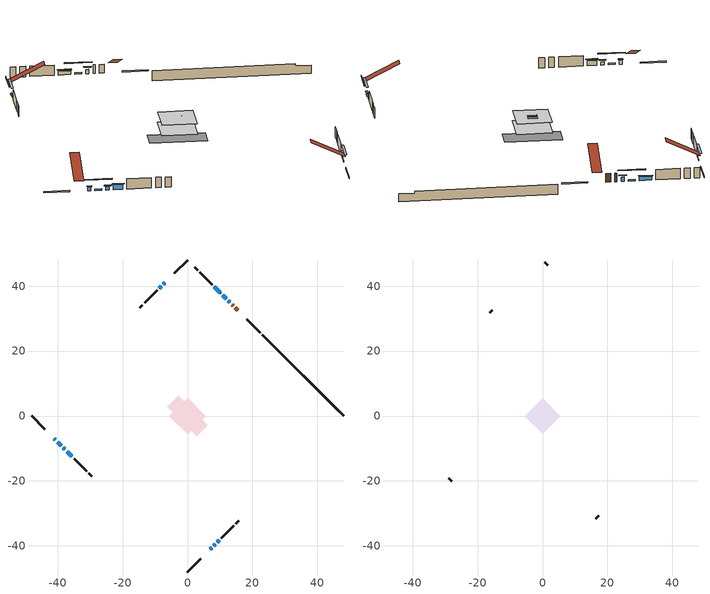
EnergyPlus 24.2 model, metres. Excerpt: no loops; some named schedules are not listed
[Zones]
conditioned space
 floor adiabatic (AdiabaticFloorConstruction): -5.66,0 0,5.66 5.66,0 0,-5.66 z0.58
 floor foundation (Slab1 construction): -6.25,2.84 -2.84,6.25 6.25,-2.84 2.84,-6.25 z-1.79
 wall outside (RimJoist1 construction): 0,-48.07 4.13,-43.94 / -48.07,0 -43.94,-4.13 / 0,48.07 -4.13,43.94 / 22.41,25.66 18.28,29.78 z0.58:0.88
 wall outside (AdiabaticWallConstruction 1): 15.47,32.59 14.71,33.35 / 14.06,34.01 13.72,34.35 z0.58:2.61
 wall outside (AdiabaticWallConstruction): -41.13,-6.94 -40.7,-7.37 / 8.15,-39.92 8.58,-39.49 z0.58:1.5; 13.06,35 12.59,35.47 z0.58:1.6; 11.94,36.13 10.82,37.24 / -6.94,41.13 -7.49,40.57 / 6.94,-41.13 7.49,-40.57 / -40.04,-8.02 -38.93,-9.14 z0.58:0.94; 10.17,37.9 8.25,39.81 z0.58:1.48; -8.15,39.92 -8.73,39.34 z0.58:1.09; 9.24,-38.83 9.76,-38.31 / -38.28,-9.79 -37.75,-10.32 z0.58:1.32; -37.1,-10.97 -35.62,-12.45 z0.58:1.75
 wall outside (Wall1 construction): 10.42,-37.65 14.27,-33.8 / -34.97,-13.1 -31.12,-16.95 / -9.38,38.69 -13.23,34.83 / 7.6,40.47 3.75,44.32 z0.58:3.02
 wall outside (Wall2 construction): 14.92,-33.14 15.81,-32.26 / -30.46,-17.61 -29.57,-18.5 / -13.89,34.18 -14.78,33.29 / 3.09,44.98 2.2,45.86 z0.58:3.02
 wall foundation (FoundationWall1 construction): 23.07,25,-1.79 23.07,25,0.58 45.57,2.5,0.58 45.57,2.5,0.1 48.07,0,0.1 48.07,0,-1.79
 window (WindowConstruction 5): -41.13,-6.94 -40.7,-7.37 z0.58:1.49
 window (WindowConstruction 7): 13.06,35.01 12.59,35.47 z0.58:1.59
 window (WindowConstruction 8): 11.94,36.13 10.83,37.24 z0.58:0.94
 window (WindowConstruction 9): -6.94,41.13 -7.49,40.58 z0.58:0.94
 window (WindowConstruction 10): 6.94,-41.13 7.49,-40.58 z0.58:0.94
 window (WindowConstruction 11): -40.04,-8.02 -38.93,-9.14 z0.58:0.94
 window (WindowConstruction 6): 8.15,-39.92 8.58,-39.49 z0.58:1.49
 window (WindowConstruction): 10.17,37.9 8.25,39.81 z0.58:1.48
 window (WindowConstruction 1): -8.15,39.92 -8.73,39.34 z0.58:1.09
 window (WindowConstruction 2): 9.24,-38.83 9.76,-38.31 z0.58:1.32
 window (WindowConstruction 3): -38.27,-9.79 -37.75,-10.32 z0.58:1.32
 window (WindowConstruction 4): -37.1,-10.97 -35.62,-12.45 z0.58:1.75
 door (Door): 15.47,32.6 14.72,33.35 z0.58:2.61
 door (Door 1): 14.06,34.01 13.72,34.35 z0.58:2.61
 ceiling adiabatic (AdiabaticFloorConstruction): 0,-5.66 5.66,0 0,5.66 -5.66,0 z0.58
attic - vented
 floor to conditioned space (Floor1 construction Reversed): -5.47,0 0,5.47 5.47,0 0,-5.47 z3.02
 floor to conditioned space (Floor2 construction Reversed): -1.45,0 0,1.45 1.45,0 0,-1.45 z3.02
 wall outside (Wall3 construction): 16.47,-31.6 17.36,-30.71 / -28.92,-19.15 -28.03,-20.04 / -15.43,32.64 -16.32,31.75 / 1.55,46.52 0.66,47.41 z0.58:3.02
 roof outside (Roof1 construction): 6.28,-41.79,3.02 0.92,-36.43,6.81 -0.57,-37.93,6.81 4.78,-43.29,3.02; -41.79,-6.28,3.02 -36.43,-0.92,6.81 -37.93,0.57,6.81 -43.29,-4.78,3.02; -6.28,41.79,3.02 -0.92,36.43,6.81 0.57,37.93,6.81 -4.78,43.29,3.02; 16.13,31.94,3.02 10.77,26.58,6.81 12.27,25.09,6.81 17.63,30.44,3.02
shading: -40.54,-7.53 -41.29,-6.78 -41.62,-7.1 -40.86,-7.85 z1.72; 12.23,35.83 13.42,34.65 13.71,34.94 12.53,36.12 z2.1; 9.18,38.89 13.58,34.48 13.88,34.77 9.47,39.18 z3.27; -9.14,38.93 -5.29,42.78 -5.58,43.07 -9.43,39.22 z3.27; 9.14,-38.93 5.29,-42.78 5.58,-43.07 9.43,-39.22 z3.27; -37.28,-10.78 -41.69,-6.38 -41.98,-6.67 -37.58,-11.07 z3.27; 8.72,-39.35 8.01,-40.06 8.3,-40.35 9.01,-39.64 z1.7; 8.08,39.99 10.34,37.72 10.64,38.01 8.37,40.28 z1.73; -8.87,39.2 -8.01,40.06 -8.3,40.35 -9.16,39.49 z1.29; 9.9,-38.17 9.1,-38.97 9.39,-39.26 10.19,-38.46 z1.52; -37.46,-10.61 -38.57,-9.5 -38.86,-9.79 -37.75,-10.9 z1.73; -35.41,-12.66 -37.31,-10.76 -37.6,-11.05 -35.7,-12.95 z2.05
[Building]
Building 1: Terrain=Suburbs
[Site:Location]
Halifax Intl AP_NS: Latitude {deg}=44.88; Longitude {deg}=-63.51; Time Zone {hr}=-4; Elevation {m}=145; Keep Site Location Information=Yes
[Site:GroundTemperature:Shallow]
3.15511, 1.33576, 1.19006, 2.05344, 5.51939, 8.9692, 11.96, 13.8546, 14.0156, 12.4746, 9.56009, 6.2161
[Site:WaterMainsTemperature]
Calculation Method=Schedule; Temperature Schedule=mains temperature schedule
[Material] Roughness=Rough; Thermal Absorptance=0.9
Name | Thickness {m} | Conductivity {W/m-K} | Density {kg/m3} | Specific Heat {J/kg-K} | Solar Absorptance | Visible Absorptance
asphalt or fiberglass shingles | 0.00635 | 0.162714 | 1121.4 | 1465.45 | 0.4 | 0.4
ceiling loosefill ins | 0.0846667 | 0.0480833 | 16.02 | 1046.75 | 0.7 | 0.7
ceiling stud and cavity | 0.1397 | 0.0911922 | 65.682 | 1177.47 | 0.7 | 0.7
ceiling stud and cavity 1 | 0.1397 | 0.112375 | 65.682 | 1177.47 | 0.7 | 0.7
concrete 4.0 in. | 0.1016 | 1.803125 | 2242.8 | 837.4 | 0.7 | 0.7
concrete 8.0 in. | 0.2032 | 1.803125 | 2242.8 | 837.4 | 0.7 | 0.7
door material | 0.04445 | 0.0451087 | 512.64 | 1214.23 | 0.7 | 0.7
door material 1 | 0.04445 | 0.188738 | 512.64 | 1214.23 | 0.7 | 0.7
floor covering | 0.0127 | 0.0433444 | 54.468 | 1339.84 | 0.6 | 0.6
floor rigid ins; wall rigid ins | 0.512978 | 0.029427 | 32.04 | 1214.23 | 0.7 | 0.7
floor stud and cavity | 0.1397 | 1.75129 | 37.0049 | 1207.88 | 0.7 | 0.7
furniture material conditioned space 1 | 0.1524 | 0.115458 | 640.8 | 1214.23 | 0.6 | 0.6
gypsum board | 0.0127 | 0.160291 | 801 | 837.4 | 0.6 | 0.6
osb sheathing 0.5 in. | 0.0127 | 0.115458 | 512.64 | 1214.23 | 0.7 | 0.7
osb sheathing 0.75 in. | 0.01905 | 0.115458 | 512.64 | 1214.23 | 0.7 | 0.7
rim joist stud and cavity | 0.0508 | 0.177588 | 50.32683 | 1063.81 | 0.6 | 0.6
wall stud and cavity | 0.1397 | 0.0918269 | 139.0536 | 1170.24 | 0.7 | 0.7
wall stud and cavity 1 | 0.1397 | 0.113018 | 139.0536 | 1170.24 | 0.7 | 0.7
wall stud and cavity 2 | 0.0889 | 6.1454 | 50.32683 | 1063.81 | 0.6 | 0.6
wall stud and cavity 3 | 0.0889 | 0.380278 | 52.3479 | 1209.89 | 0.7 | 0.7
wall stud and cavity 4 | 0.0889 | 0.391764 | 83.0341 | 1211.67 | 0.7 | 0.7
wood siding | 0.0254 | 0.102417 | 544.68 | 1172.36 | 0.4 | 0.4
wood siding 1 | 0.00254 | 0.102417 | 544.68 | 1172.36 | 0.4 | 0.4
wood siding 2; wood siding 3; wood siding 4 | 0.0254 | 0.102417 | 544.68 | 1172.36 | 0.7 | 0.7
[WindowMaterial:SimpleGlazingSystem]
Name | U-Factor {W/m2-K} | Solar Heat Gain Coefficient
WindowMaterial | 3.02751 | 0.5
WindowMaterial 1 | 3.0542 | 0.42
WindowMaterial 2 | 3.0559 | 0.45
WindowMaterial 3 | 2.91622 | 0.63
WindowMaterial 4 | 3.0383 | 0.46
WindowMaterial 5 | 3.29267 | 0.49
WindowMaterial 6 | 3.05817 | 0.39
[Construction]
AdiabaticFloorConstruction: floor stud and cavity, floor rigid ins, osb sheathing 0.75 in., floor covering
AdiabaticWallConstruction: wood siding 3, wall rigid ins, wall stud and cavity 3, gypsum board
AdiabaticWallConstruction 1: wood siding 4, wall rigid ins, wall stud and cavity 3, gypsum board
Door: door material
Door 1: door material 1
Floor1 construction Reversed: gypsum board, ceiling stud and cavity, ceiling loosefill ins
Floor2 construction Reversed: gypsum board, ceiling stud and cavity 1, ceiling loosefill ins
FoundationWall1 construction: concrete 8.0 in.
furniture construction conditioned space 1: furniture material conditioned space 1
PartitionWallConstruction: gypsum board, wall stud and cavity 4, gypsum board
RimJoist1 construction: wood siding 2, rim joist stud and cavity
Roof1 construction: asphalt or fiberglass shingles
Slab1 construction: concrete 4.0 in.
Wall1 construction: wood siding, osb sheathing 0.5 in., wall stud and cavity, gypsum board
Wall2 construction: wood siding, osb sheathing 0.5 in., wall stud and cavity 1, gypsum board
Wall3 construction: wood siding 1, wall stud and cavity 2
WindowConstruction: WindowMaterial
WindowConstruction 1: WindowMaterial 1
WindowConstruction 10; WindowConstruction 11; WindowConstruction 8; WindowConstruction 9: WindowMaterial 6
WindowConstruction 2; WindowConstruction 3: WindowMaterial 2
WindowConstruction 4: WindowMaterial 3
WindowConstruction 5; WindowConstruction 6: WindowMaterial 4
WindowConstruction 7: WindowMaterial 5
[Zone] Multiplier=1; Part of Total Floor Area=Yes
Name | Volume {m3}
attic - vented | 38.2965
conditioned space | 298.2
[Space]
Name | Zone | Volume {m3}
attic - vented 1 | attic - vented | 38.2965
conditioned space 1 | conditioned space | 298.2
[ZoneInfiltration:EffectiveLeakageArea]
infil attic - vented 1: Zone or Space=attic - vented 1; Schedule=Always On Discrete; Effective Air Leakage Area {cm2}=2297.91; Stack Coefficient=0.000432931; Wind Coefficient=1.40582e-05
[ZoneMixing]
whole house fan mix: Zone or Space=attic - vented; Schedule=Always On Continuous; Design Flow Rate Calculation Method=Flow/Zone; Design Flow Rate {m3/s}=0; Source Zone or Space=conditioned space
[SurfaceProperty:ExposedFoundationPerimeter]
Slab1: Exposed Perimeter Calculation Method=TotalExposedPerimeter; Total Exposed Perimeter {m}=35.358
[InternalMass] Zone or ZoneList=conditioned space; Space or SpaceList=conditioned space 1
Name | Construction | Surface Area {m2}
furniture mass conditioned space 1 | furniture construction conditioned space 1 | 50.4201
partition wall mass | PartitionWallConstruction | 126.05
[Lights]
interior lighting: Zone or ZoneList or Space or SpaceList=conditioned space 1; Schedule=interior lighting schedule; Design Level Calculation Method=LightingLevel; Lighting Level {W}=343.2; Return Air Fraction=0; Fraction Radiant=0.6; Fraction Visible=0.2; Fraction Replaceable=1
[People]
occupants: Zone or ZoneList or Space or SpaceList=conditioned space 1; Number of People Schedule=occupants schedule; Number of People Calculation Method=People; Number of People=3; Fraction Radiant=0.314171; Sensible Heat Fraction=0.56303; Activity Level Schedule=occupants activity schedule; Carbon Dioxide Generation Rate {m3/s-W}=0; Enable ASHRAE 55 Comfort Warnings=No; Mean Radiant Temperature Calculation Type=EnclosureAveraged
[ElectricEquipment] Zone or ZoneList or Space or SpaceList=conditioned space 1; Design Level Calculation Method=EquipmentLevel
Name | Schedule | Design Level {W} | Fraction Latent | Fraction Radiant | Fraction Lost
clothes dryer | clothes dryer schedule | 140.772 | 0.015 | 0.081 | 0.85
clothes washer | clothes washer schedule | 32.1985 | 0.03 | 0.162 | 0.7
cooking range | cooking range schedule | 215.147 | 0.08 | 0.432 | 0.2
dishwasher | dishwasher schedule | 66.8632 | 0.3 | 0.18 | 0.4
fridge | fridge schedule | 72.9452 | 0 | 0.6 | 0
mech vent house fan | mech vent house fan schedule | 0 | 0 | 0 | 1
mech vent house fan cfis | mech vent house fan cfis schedule | 0 | 0 | 0 | 0
misc plug loads | misc plug loads schedule | 494.7 | 0.045 | 0.513 | 0.1
whole house fan | Always On Discrete | 0 | 0 | 0 | 1
[OtherEquipment] Zone or ZoneList or Space or SpaceList=conditioned space 1; Design Level Calculation Method=EquipmentLevel
Name | Fuel Type | Schedule | Design Level {W} | Fraction Latent | Fraction Radiant | Fraction Lost
clothes dryer 1 | Electricity | clothes dryer schedule | 0 | 0.015 | 0.081 | 0.85
cooking range 1 | Electricity | cooking range schedule | 0 | 0.08 | 0.432 | 0.2
general water use latent | None | general water use schedule | 62.594 | 1 | 0 | 0
general water use sensible | None | general water use schedule | -61.6891 | 0 | 0.6 | 0
mech vent house fan latent load | None | Always On Discrete | 0 | 1 | 0 | 0
mech vent house fan sensible load | None | Always On Discrete | 0 | 0 | 0 | 0
water heater energy adjustment1 | Electricity | Always On Discrete | 0.01 | 0 | 0 | 1
[ZoneInfiltration:DesignFlowRate] Zone or ZoneList or Space or SpaceList=conditioned space 1; Schedule=Always On Discrete; Design Flow Rate Calculation Method=Flow/Zone; Design Flow Rate {m3/s}=0
infil flow; natural vent flow; whole house fan flow
[Foundation:Kiva]
Foundation Kiva 1: Initial Indoor Air Temperature {C}=18; Wall Height Above Grade {m}=0.580004; Wall Depth Below Slab {m}=0.2032
[Foundation:Kiva:Settings]
Soil Conductivity {W/m-K}=0.849921; Soil Density {kg/m3}=1842.3; Soil Specific Heat {J/kg-K}=418.7; Ground Solar Absorptivity=0.9; Ground Thermal Absorptivity=0.9; Ground Surface Roughness {m}=0.03; Far-Field Width {m}=40; Deep-Ground Boundary Condition=ZeroFlux; Deep-Ground Depth {m}=40; Minimum Cell Dimension {m}=0.2; Maximum Cell Growth Coefficient=3; Simulation Timestep=Timestep
[Exterior:Lights]
exterior lighting: Schedule=exterior lighting schedule; Design Level {W}=75.6
[Schedule:Constant]
Name | Hourly Value
Always On Continuous; mech vent house fan schedule; mech vent house fan cfis schedule; Always On Discrete | 1
occupants activity schedule | 117.228
fridge schedule | 0
[Schedule:Day:Interval]
interior lighting schedule day: No, 01:00, 0.108182, 04:00, 0.0901515, 05:00, 0.0991667, 06:00, 0.162273, 07:00, 0.270455, 08:00, 0.342576, 10:00, 0.369621, 11:00, 0.351591, 12:00, 0.333561, 13:00, 0.324545, 14:00, 0.31553, 15:00, 0.333561, 16:00, 0.369621, 17:00, 0.450758, 18:00, 0.585985, 19:00, 0.775303, 20:00, 0.955606, 21:00, 0.991667, 22:00, 0.712197, 23:00, 0.360606, 24:00, 0.162273
interior lighting schedule default day: No, 24:00, 0
[Schedule:Week:Daily]
interior lighting schedule Week Rule - Jan1-Jan27: interior lighting schedule day, interior lighting schedule day, interior lighting schedule day, interior lighting schedule day, interior lighting schedule day, interior lighting schedule day, interior lighting schedule day, interior lighting schedule default day, interior lighting schedule default day, interior lighting schedule default day, interior lighting schedule default day, interior lighting schedule default day
interior lighting schedule Week Rule - Jan28-Feb3: interior lighting schedule day, interior lighting schedule day, interior lighting schedule day, interior lighting schedule day, interior lighting schedule day 1, interior lighting schedule day 1, interior lighting schedule day 1, interior lighting schedule default day, interior lighting schedule default day, interior lighting schedule default day, interior lighting schedule default day, interior lighting schedule default day
interior lighting schedule Week Rule - Feb4-Feb24: interior lighting schedule day 1, interior lighting schedule day 1, interior lighting schedule day 1, interior lighting schedule day 1, interior lighting schedule day 1, interior lighting schedule day 1, interior lighting schedule day 1, interior lighting schedule default day, interior lighting schedule default day, interior lighting schedule default day, interior lighting schedule default day, interior lighting schedule default day
interior lighting schedule Week Rule - Feb25-Mar3: interior lighting schedule day 1, interior lighting schedule day 1, interior lighting schedule day 1, interior lighting schedule day 1, interior lighting schedule day 2, interior lighting schedule day 2, interior lighting schedule day 2, interior lighting schedule default day, interior lighting schedule default day, interior lighting schedule default day, interior lighting schedule default day, interior lighting schedule default day
interior lighting schedule Week Rule - Mar4-Mar31: interior lighting schedule day 2, interior lighting schedule day 2, interior lighting schedule day 2, interior lighting schedule day 2, interior lighting schedule day 2, interior lighting schedule day 2, interior lighting schedule day 2, interior lighting schedule default day, interior lighting schedule default day, interior lighting schedule default day, interior lighting schedule default day, interior lighting schedule default day
interior lighting schedule Week Rule - Apr1-Apr28: interior lighting schedule day 3, interior lighting schedule day 3, interior lighting schedule day 3, interior lighting schedule day 3, interior lighting schedule day 3, interior lighting schedule day 3, interior lighting schedule day 3, interior lighting schedule default day, interior lighting schedule default day, interior lighting schedule default day, interior lighting schedule default day, interior lighting schedule default day
interior lighting schedule Week Rule - Apr29-May5: interior lighting schedule day 3, interior lighting schedule day 3, interior lighting schedule day 4, interior lighting schedule day 4, interior lighting schedule day 4, interior lighting schedule day 4, interior lighting schedule day 4, interior lighting schedule default day, interior lighting schedule default day, interior lighting schedule default day, interior lighting schedule default day, interior lighting schedule default day
interior lighting schedule Week Rule - May6-May26: interior lighting schedule day 4, interior lighting schedule day 4, interior lighting schedule day 4, interior lighting schedule day 4, interior lighting schedule day 4, interior lighting schedule day 4, interior lighting schedule day 4, interior lighting schedule default day, interior lighting schedule default day, interior lighting schedule default day, interior lighting schedule default day, interior lighting schedule default day
interior lighting schedule Week Rule - May27-Jun2: interior lighting schedule day 4, interior lighting schedule day 4, interior lighting schedule day 4, interior lighting schedule day 4, interior lighting schedule day 4, interior lighting schedule day 5, interior lighting schedule day 5, interior lighting schedule default day, interior lighting schedule default day, interior lighting schedule default day, interior lighting schedule default day, interior lighting schedule default day
interior lighting schedule Week Rule - Jun3-Jun30: interior lighting schedule day 5, interior lighting schedule day 5, interior lighting schedule day 5, interior lighting schedule day 5, interior lighting schedule day 5, interior lighting schedule day 5, interior lighting schedule day 5, interior lighting schedule default day, interior lighting schedule default day, interior lighting schedule default day, interior lighting schedule default day, interior lighting schedule default day
interior lighting schedule Week Rule - Jul1-Jul28: interior lighting schedule day 6, interior lighting schedule day 6, interior lighting schedule day 6, interior lighting schedule day 6, interior lighting schedule day 6, interior lighting schedule day 6, interior lighting schedule day 6, interior lighting schedule default day, interior lighting schedule default day, interior lighting schedule default day, interior lighting schedule default day, interior lighting schedule default day
interior lighting schedule Week Rule - Jul29-Aug4: interior lighting schedule day 6, interior lighting schedule day 6, interior lighting schedule day 6, interior lighting schedule day 7, interior lighting schedule day 7, interior lighting schedule day 7, interior lighting schedule day 7, interior lighting schedule default day, interior lighting schedule default day, interior lighting schedule default day, interior lighting schedule default day, interior lighting schedule default day
interior lighting schedule Week Rule - Aug5-Aug25: interior lighting schedule day 7, interior lighting schedule day 7, interior lighting schedule day 7, interior lighting schedule day 7, interior lighting schedule day 7, interior lighting schedule day 7, interior lighting schedule day 7, interior lighting schedule default day, interior lighting schedule default day, interior lighting schedule default day, interior lighting schedule default day, interior lighting schedule default day
interior lighting schedule Week Rule - Aug26-Sep1: interior lighting schedule day 7, interior lighting schedule day 7, interior lighting schedule day 7, interior lighting schedule day 7, interior lighting schedule day 7, interior lighting schedule day 7, interior lighting schedule day 8, interior lighting schedule default day, interior lighting schedule default day, interior lighting schedule default day, interior lighting schedule default day, interior lighting schedule default day
interior lighting schedule Week Rule - Sep2-Sep29: interior lighting schedule day 8, interior lighting schedule day 8, interior lighting schedule day 8, interior lighting schedule day 8, interior lighting schedule day 8, interior lighting schedule day 8, interior lighting schedule day 8, interior lighting schedule default day, interior lighting schedule default day, interior lighting schedule default day, interior lighting schedule default day, interior lighting schedule default day
interior lighting schedule Week Rule - Sep30-Oct6: interior lighting schedule day 8, interior lighting schedule day 9, interior lighting schedule day 9, interior lighting schedule day 9, interior lighting schedule day 9, interior lighting schedule day 9, interior lighting schedule day 9, interior lighting schedule default day, interior lighting schedule default day, interior lighting schedule default day, interior lighting schedule default day, interior lighting schedule default day
interior lighting schedule Week Rule - Oct7-Oct27: interior lighting schedule day 9, interior lighting schedule day 9, interior lighting schedule day 9, interior lighting schedule day 9, interior lighting schedule day 9, interior lighting schedule day 9, interior lighting schedule day 9, interior lighting schedule default day, interior lighting schedule default day, interior lighting schedule default day, interior lighting schedule default day, interior lighting schedule default day
interior lighting schedule Week Rule - Oct28-Nov3: interior lighting schedule day 9, interior lighting schedule day 9, interior lighting schedule day 9, interior lighting schedule day 9, interior lighting schedule day 10, interior lighting schedule day 10, interior lighting schedule day 10, interior lighting schedule default day, interior lighting schedule default day, interior lighting schedule default day, interior lighting schedule default day, interior lighting schedule default day
interior lighting schedule Week Rule - Nov4-Nov24: interior lighting schedule day 10, interior lighting schedule day 10, interior lighting schedule day 10, interior lighting schedule day 10, interior lighting schedule day 10, interior lighting schedule day 10, interior lighting schedule day 10, interior lighting schedule default day, interior lighting schedule default day, interior lighting schedule default day, interior lighting schedule default day, interior lighting schedule default day
interior lighting schedule Week Rule - Nov25-Dec1: interior lighting schedule day 10, interior lighting schedule day 10, interior lighting schedule day 10, interior lighting schedule day 10, interior lighting schedule day 10, interior lighting schedule day 10, interior lighting schedule day 11, interior lighting schedule default day, interior lighting schedule default day, interior lighting schedule default day, interior lighting schedule default day, interior lighting schedule default day
interior lighting schedule Week Rule - Dec2-Dec31: interior lighting schedule day 11, interior lighting schedule day 11, interior lighting schedule day 11, interior lighting schedule day 11, interior lighting schedule day 11, interior lighting schedule day 11, interior lighting schedule day 11, interior lighting schedule default day, interior lighting schedule default day, interior lighting schedule default day, interior lighting schedule default day, interior lighting schedule default day
occupants schedule Week Rule - Jan1-Dec31: occupants schedule day, occupants schedule day, occupants schedule day, occupants schedule day, occupants schedule day, occupants schedule day, occupants schedule day, occupants schedule default day, occupants schedule default day, occupants schedule default day, occupants schedule default day, occupants schedule default day
clothes dryer schedule Week Rule - Jan1-Dec31: clothes dryer schedule day, clothes dryer schedule day, clothes dryer schedule day, clothes dryer schedule day, clothes dryer schedule day, clothes dryer schedule day, clothes dryer schedule day, clothes dryer schedule default day, clothes dryer schedule default day, clothes dryer schedule default day, clothes dryer schedule default day, clothes dryer schedule default day
clothes washer schedule Week Rule - Jan1-Dec31: clothes washer schedule day, clothes washer schedule day, clothes washer schedule day, clothes washer schedule day, clothes washer schedule day, clothes washer schedule day, clothes washer schedule day, clothes washer schedule default day, clothes washer schedule default day, clothes washer schedule default day, clothes washer schedule default day, clothes washer schedule default day
cooking range schedule Week Rule - Jan1-Dec31: cooking range schedule day, cooking range schedule day, cooking range schedule day, cooking range schedule day, cooking range schedule day, cooking range schedule day, cooking range schedule day, cooking range schedule default day, cooking range schedule default day, cooking range schedule default day, cooking range schedule default day, cooking range schedule default day
dishwasher schedule Week Rule - Jan1-Dec31: dishwasher schedule day, dishwasher schedule day, dishwasher schedule day, dishwasher schedule day, dishwasher schedule day, dishwasher schedule day, dishwasher schedule day, dishwasher schedule default day, dishwasher schedule default day, dishwasher schedule default day, dishwasher schedule default day, dishwasher schedule default day
misc plug loads schedule Week Rule - Jan1-Dec31: misc plug loads schedule day, misc plug loads schedule day, misc plug loads schedule day, misc plug loads schedule day, misc plug loads schedule day, misc plug loads schedule day, misc plug loads schedule day, misc plug loads schedule default day, misc plug loads schedule default day, misc plug loads schedule default day, misc plug loads schedule default day, misc plug loads schedule default day
general water use schedule Week Rule - Jan1-Dec31: general water use schedule day, general water use schedule day, general water use schedule day, general water use schedule day, general water use schedule day, general water use schedule day, general water use schedule day, general water use schedule default day, general water use schedule default day, general water use schedule default day, general water use schedule default day, general water use schedule default day
exterior lighting schedule Week Rule - Jan1-Jan27: exterior lighting schedule day, exterior lighting schedule day, exterior lighting schedule day, exterior lighting schedule day, exterior lighting schedule day, exterior lighting schedule day, exterior lighting schedule day, exterior lighting schedule default day, exterior lighting schedule default day, exterior lighting schedule default day, exterior lighting schedule default day, exterior lighting schedule default day
exterior lighting schedule Week Rule - Jan28-Feb3: exterior lighting schedule day, exterior lighting schedule day, exterior lighting schedule day, exterior lighting schedule day, exterior lighting schedule day 1, exterior lighting schedule day 1, exterior lighting schedule day 1, exterior lighting schedule default day, exterior lighting schedule default day, exterior lighting schedule default day, exterior lighting schedule default day, exterior lighting schedule default day
exterior lighting schedule Week Rule - Feb4-Feb24: exterior lighting schedule day 1, exterior lighting schedule day 1, exterior lighting schedule day 1, exterior lighting schedule day 1, exterior lighting schedule day 1, exterior lighting schedule day 1, exterior lighting schedule day 1, exterior lighting schedule default day, exterior lighting schedule default day, exterior lighting schedule default day, exterior lighting schedule default day, exterior lighting schedule default day
exterior lighting schedule Week Rule - Feb25-Mar3: exterior lighting schedule day 1, exterior lighting schedule day 1, exterior lighting schedule day 1, exterior lighting schedule day 1, exterior lighting schedule day 2, exterior lighting schedule day 2, exterior lighting schedule day 2, exterior lighting schedule default day, exterior lighting schedule default day, exterior lighting schedule default day, exterior lighting schedule default day, exterior lighting schedule default day
exterior lighting schedule Week Rule - Mar4-Mar31: exterior lighting schedule day 2, exterior lighting schedule day 2, exterior lighting schedule day 2, exterior lighting schedule day 2, exterior lighting schedule day 2, exterior lighting schedule day 2, exterior lighting schedule day 2, exterior lighting schedule default day, exterior lighting schedule default day, exterior lighting schedule default day, exterior lighting schedule default day, exterior lighting schedule default day
exterior lighting schedule Week Rule - Apr1-Apr28: exterior lighting schedule day 3, exterior lighting schedule day 3, exterior lighting schedule day 3, exterior lighting schedule day 3, exterior lighting schedule day 3, exterior lighting schedule day 3, exterior lighting schedule day 3, exterior lighting schedule default day, exterior lighting schedule default day, exterior lighting schedule default day, exterior lighting schedule default day, exterior lighting schedule default day
exterior lighting schedule Week Rule - Apr29-May5: exterior lighting schedule day 3, exterior lighting schedule day 3, exterior lighting schedule day 4, exterior lighting schedule day 4, exterior lighting schedule day 4, exterior lighting schedule day 4, exterior lighting schedule day 4, exterior lighting schedule default day, exterior lighting schedule default day, exterior lighting schedule default day, exterior lighting schedule default day, exterior lighting schedule default day
exterior lighting schedule Week Rule - May6-May26: exterior lighting schedule day 4, exterior lighting schedule day 4, exterior lighting schedule day 4, exterior lighting schedule day 4, exterior lighting schedule day 4, exterior lighting schedule day 4, exterior lighting schedule day 4, exterior lighting schedule default day, exterior lighting schedule default day, exterior lighting schedule default day, exterior lighting schedule default day, exterior lighting schedule default day
exterior lighting schedule Week Rule - May27-Jun2: exterior lighting schedule day 4, exterior lighting schedule day 4, exterior lighting schedule day 4, exterior lighting schedule day 4, exterior lighting schedule day 4, exterior lighting schedule day 5, exterior lighting schedule day 5, exterior lighting schedule default day, exterior lighting schedule default day, exterior lighting schedule default day, exterior lighting schedule default day, exterior lighting schedule default day
exterior lighting schedule Week Rule - Jun3-Jun30: exterior lighting schedule day 5, exterior lighting schedule day 5, exterior lighting schedule day 5, exterior lighting schedule day 5, exterior lighting schedule day 5, exterior lighting schedule day 5, exterior lighting schedule day 5, exterior lighting schedule default day, exterior lighting schedule default day, exterior lighting schedule default day, exterior lighting schedule default day, exterior lighting schedule default day
exterior lighting schedule Week Rule - Jul1-Jul28: exterior lighting schedule day 6, exterior lighting schedule day 6, exterior lighting schedule day 6, exterior lighting schedule day 6, exterior lighting schedule day 6, exterior lighting schedule day 6, exterior lighting schedule day 6, exterior lighting schedule default day, exterior lighting schedule default day, exterior lighting schedule default day, exterior lighting schedule default day, exterior lighting schedule default day
exterior lighting schedule Week Rule - Jul29-Aug4: exterior lighting schedule day 6, exterior lighting schedule day 6, exterior lighting schedule day 6, exterior lighting schedule day 7, exterior lighting schedule day 7, exterior lighting schedule day 7, exterior lighting schedule day 7, exterior lighting schedule default day, exterior lighting schedule default day, exterior lighting schedule default day, exterior lighting schedule default day, exterior lighting schedule default day
exterior lighting schedule Week Rule - Aug5-Aug25: exterior lighting schedule day 7, exterior lighting schedule day 7, exterior lighting schedule day 7, exterior lighting schedule day 7, exterior lighting schedule day 7, exterior lighting schedule day 7, exterior lighting schedule day 7, exterior lighting schedule default day, exterior lighting schedule default day, exterior lighting schedule default day, exterior lighting schedule default day, exterior lighting schedule default day
exterior lighting schedule Week Rule - Aug26-Sep1: exterior lighting schedule day 7, exterior lighting schedule day 7, exterior lighting schedule day 7, exterior lighting schedule day 7, exterior lighting schedule day 7, exterior lighting schedule day 7, exterior lighting schedule day 8, exterior lighting schedule default day, exterior lighting schedule default day, exterior lighting schedule default day, exterior lighting schedule default day, exterior lighting schedule default day
exterior lighting schedule Week Rule - Sep2-Sep29: exterior lighting schedule day 8, exterior lighting schedule day 8, exterior lighting schedule day 8, exterior lighting schedule day 8, exterior lighting schedule day 8, exterior lighting schedule day 8, exterior lighting schedule day 8, exterior lighting schedule default day, exterior lighting schedule default day, exterior lighting schedule default day, exterior lighting schedule default day, exterior lighting schedule default day
exterior lighting schedule Week Rule - Sep30-Oct6: exterior lighting schedule day 8, exterior lighting schedule day 9, exterior lighting schedule day 9, exterior lighting schedule day 9, exterior lighting schedule day 9, exterior lighting schedule day 9, exterior lighting schedule day 9, exterior lighting schedule default day, exterior lighting schedule default day, exterior lighting schedule default day, exterior lighting schedule default day, exterior lighting schedule default day
exterior lighting schedule Week Rule - Oct7-Oct27: exterior lighting schedule day 9, exterior lighting schedule day 9, exterior lighting schedule day 9, exterior lighting schedule day 9, exterior lighting schedule day 9, exterior lighting schedule day 9, exterior lighting schedule day 9, exterior lighting schedule default day, exterior lighting schedule default day, exterior lighting schedule default day, exterior lighting schedule default day, exterior lighting schedule default day
exterior lighting schedule Week Rule - Oct28-Nov3: exterior lighting schedule day 9, exterior lighting schedule day 9, exterior lighting schedule day 9, exterior lighting schedule day 9, exterior lighting schedule day 10, exterior lighting schedule day 10, exterior lighting schedule day 10, exterior lighting schedule default day, exterior lighting schedule default day, exterior lighting schedule default day, exterior lighting schedule default day, exterior lighting schedule default day
exterior lighting schedule Week Rule - Nov4-Nov24: exterior lighting schedule day 10, exterior lighting schedule day 10, exterior lighting schedule day 10, exterior lighting schedule day 10, exterior lighting schedule day 10, exterior lighting schedule day 10, exterior lighting schedule day 10, exterior lighting schedule default day, exterior lighting schedule default day, exterior lighting schedule default day, exterior lighting schedule default day, exterior lighting schedule default day
exterior lighting schedule Week Rule - Nov25-Dec1: exterior lighting schedule day 10, exterior lighting schedule day 10, exterior lighting schedule day 10, exterior lighting schedule day 10, exterior lighting schedule day 10, exterior lighting schedule day 10, exterior lighting schedule day 11, exterior lighting schedule default day, exterior lighting schedule default day, exterior lighting schedule default day, exterior lighting schedule default day, exterior lighting schedule default day
exterior lighting schedule Week Rule - Dec2-Dec31: exterior lighting schedule day 11, exterior lighting schedule day 11, exterior lighting schedule day 11, exterior lighting schedule day 11, exterior lighting schedule day 11, exterior lighting schedule day 11, exterior lighting schedule day 11, exterior lighting schedule default day, exterior lighting schedule default day, exterior lighting schedule default day, exterior lighting schedule default day, exterior lighting schedule default day
[Schedule:Year]
interior lighting schedule: interior lighting schedule Week Rule - Jan1-Jan27, 1, 1, 1, 27, interior lighting schedule Week Rule - Jan28-Feb3, 1, 28, 2, 3, interior lighting schedule Week Rule - Feb4-Feb24, 2, 4, 2, 24, interior lighting schedule Week Rule - Feb25-Mar3, 2, 25, 3, 3, interior lighting schedule Week Rule - Mar4-Mar31, 3, 4, 3, 31, interior lighting schedule Week Rule - Apr1-Apr28, 4, 1, 4, 28, interior lighting schedule Week Rule - Apr29-May5, 4, 29, 5, 5, interior lighting schedule Week Rule - May6-May26, 5, 6, 5, 26, interior lighting schedule Week Rule - May27-Jun2, 5, 27, 6, 2, interior lighting schedule Week Rule - Jun3-Jun30, 6, 3, 6, 30, interior lighting schedule Week Rule - Jul1-Jul28, 7, 1, 7, 28, interior lighting schedule Week Rule - Jul29-Aug4, 7, 29, 8, 4, interior lighting schedule Week Rule - Aug5-Aug25, 8, 5, 8, 25, interior lighting schedule Week Rule - Aug26-Sep1, 8, 26, 9, 1, interior lighting schedule Week Rule - Sep2-Sep29, 9, 2, 9, 29, interior lighting schedule Week Rule - Sep30-Oct6, 9, 30, 10, 6, interior lighting schedule Week Rule - Oct7-Oct27, 10, 7, 10, 27, interior lighting schedule Week Rule - Oct28-Nov3, 10, 28, 11, 3, interior lighting schedule Week Rule - Nov4-Nov24, 11, 4, 11, 24, interior lighting schedule Week Rule - Nov25-Dec1, 11, 25, 12, 1, interior lighting schedule Week Rule - Dec2-Dec31, 12, 2, 12, 31
occupants schedule: occupants schedule Week Rule - Jan1-Dec31, 1, 1, 12, 31
clothes dryer schedule: clothes dryer schedule Week Rule - Jan1-Dec31, 1, 1, 12, 31
clothes washer schedule: clothes washer schedule Week Rule - Jan1-Dec31, 1, 1, 12, 31
cooking range schedule: cooking range schedule Week Rule - Jan1-Dec31, 1, 1, 12, 31
dishwasher schedule: dishwasher schedule Week Rule - Jan1-Dec31, 1, 1, 12, 31
misc plug loads schedule: misc plug loads schedule Week Rule - Jan1-Dec31, 1, 1, 12, 31
general water use schedule: general water use schedule Week Rule - Jan1-Dec31, 1, 1, 12, 31
exterior lighting schedule: exterior lighting schedule Week Rule - Jan1-Jan27, 1, 1, 1, 27, exterior lighting schedule Week Rule - Jan28-Feb3, 1, 28, 2, 3, exterior lighting schedule Week Rule - Feb4-Feb24, 2, 4, 2, 24, exterior lighting schedule Week Rule - Feb25-Mar3, 2, 25, 3, 3, exterior lighting schedule Week Rule - Mar4-Mar31, 3, 4, 3, 31, exterior lighting schedule Week Rule - Apr1-Apr28, 4, 1, 4, 28, exterior lighting schedule Week Rule - Apr29-May5, 4, 29, 5, 5, exterior lighting schedule Week Rule - May6-May26, 5, 6, 5, 26, exterior lighting schedule Week Rule - May27-Jun2, 5, 27, 6, 2, exterior lighting schedule Week Rule - Jun3-Jun30, 6, 3, 6, 30, exterior lighting schedule Week Rule - Jul1-Jul28, 7, 1, 7, 28, exterior lighting schedule Week Rule - Jul29-Aug4, 7, 29, 8, 4, exterior lighting schedule Week Rule - Aug5-Aug25, 8, 5, 8, 25, exterior lighting schedule Week Rule - Aug26-Sep1, 8, 26, 9, 1, exterior lighting schedule Week Rule - Sep2-Sep29, 9, 2, 9, 29, exterior lighting schedule Week Rule - Sep30-Oct6, 9, 30, 10, 6, exterior lighting schedule Week Rule - Oct7-Oct27, 10, 7, 10, 27, exterior lighting schedule Week Rule - Oct28-Nov3, 10, 28, 11, 3, exterior lighting schedule Week Rule - Nov4-Nov24, 11, 4, 11, 24, exterior lighting schedule Week Rule - Nov25-Dec1, 11, 25, 12, 1, exterior lighting schedule Week Rule - Dec2-Dec31, 12, 2, 12, 31
[Schedule:Compact]
mains temperature schedule: Through: 01/01, For: AllDays, Until: 24:00, 7.41, Through: 01/02, For: AllDays, Until: 24:00, 7.34833, Through: 01/03, For: AllDays, Until: 24:00, 7.28778, Through: 01/04, For: AllDays, Until: 24:00, 7.22889, Through: 01/05, For: AllDays, Until: 24:00, 7.17056, Through: 01/06, For: AllDays, Until: 24:00, 7.11333, Through: 01/07, For: AllDays, Until: 24:00, 7.05722, Through: 01/08, For: AllDays, Until: 24:00, 7.00167, Through: 01/09, For: AllDays, Until: 24:00, 6.94778, Through: 01/10, For: AllDays, Until: 24:00, 6.895, Through: 01/11, For: AllDays, Until: 24:00, 6.84333, Through: 01/12, For: AllDays, Until: 24:00, 6.79278, Through: 01/13, For: AllDays, Until: 24:00, 6.74389, Through: 01/14, For: AllDays, Until: 24:00, 6.69556, Through: 01/15, For: AllDays, Until: 24:00, 6.64889, Through: 01/16, For: AllDays, Until: 24:00, 6.60278, Through: 01/17, For: AllDays, Until: 24:00, 6.55833, Through: 01/18, For: AllDays, Until: 24:00, 6.515, Through: 01/19, For: AllDays, Until: 24:00, 6.47333, Through: 01/20, For: AllDays, Until: 24:00, 6.43278, Through: 01/21, For: AllDays, Until: 24:00, 6.39333, Through: 01/22, For: AllDays, Until: 24:00, 6.355, Through: 01/23, For: AllDays, Until: 24:00, 6.31833, Through: 01/24, For: AllDays, Until: 24:00, 6.28278, Through: 01/25, For: AllDays, Until: 24:00, 6.24889, Through: 01/26, For: AllDays, Until: 24:00, 6.21611, Through: 01/27, For: AllDays, Until: 24:00, 6.18444, Through: 01/28, For: AllDays, Until: 24:00, 6.15444, Through: 01/29, For: AllDays, Until: 24:00, 6.12556, Through: 01/30, For: AllDays, Until: 24:00, 6.09833, Through: 01/31, For: AllDays, Until: 24:00, 6.07222, Through: 02/01, For: AllDays, Until: 24:00, 6.04778, Through: 02/02, For: AllDays, Until: 24:00, 6.02444, Through: 02/03, For: AllDays, Until: 24:00, 6.00278, Through: 02/04, For: AllDays, Until: 24:00, 5.98222, Through: 02/05, For: AllDays, Until: 24:00, 5.96333, Through: 02/06, For: AllDays, Until: 24:00, 5.94556, Through: 02/07, For: AllDays, Until: 24:00, 5.92944, Through: 02/08, For: AllDays, Until: 24:00, 5.915, Through: 02/09, For: AllDays, Until: 24:00, 5.90167, Through: 02/10, For: AllDays, Until: 24:00, 5.89, Through: 02/11, For: AllDays, Until: 24:00, 5.87944, Through: 02/12, For: AllDays, Until: 24:00, 5.87056, Through: 02/13, For: AllDays, Until: 24:00, 5.86333, Through: 02/14, For: AllDays, Until: 24:00, 5.85722, Through: 02/15, For: AllDays, Until: 24:00, 5.85278, Through: 02/16, For: AllDays, Until: 24:00, 5.84944, Through: 02/17, For: AllDays, Until: 24:00, 5.84833, Through: 02/18, For: AllDays, Until: 24:00, 5.84778, Through: 02/19, For: AllDays, Until: 24:00, 5.84944, Through: 02/20, For: AllDays, Until: 24:00, 5.85167, Through: 02/21, For: AllDays, Until: 24:00, 5.85611, Through: 02/22, For: AllDays, Until: 24:00, 5.86167, Through: 02/23, For: AllDays, Until: 24:00, 5.86889, Through: 02/24, For: AllDays, Until: 24:00, 5.87722, Through: 02/25, For: AllDays, Until: 24:00, 5.88722, Through: 02/26, For: AllDays, Until: 24:00, 5.89889, Through: 02/27, For: AllDays, Until: 24:00, 5.91167, Through: 02/28, For: AllDays, Until: 24:00, 5.92611, Through: 03/01, For: AllDays, Until: 24:00, 5.94222, Through: 03/02, For: AllDays, Until: 24:00, 5.95944, Through: 03/03, For: AllDays, Until: 24:00, 5.97778, Through: 03/04, For: AllDays, Until: 24:00, 5.99778, Through: 03/05, For: AllDays, Until: 24:00, 6.01944, Through: 03/06, For: AllDays, Until: 24:00, 6.04222, Through: 03/07, For: AllDays, Until: 24:00, 6.06667, Through: 03/08, For: AllDays, Until: 24:00, 6.09222, Through: 03/09, For: AllDays, Until: 24:00, 6.11944, Through: 03/10, For: AllDays, Until: 24:00, 6.14778, Through: 03/11, For: AllDays, Until: 24:00, 6.17722, Through: 03/12, For: AllDays, Until: 24:00, 6.20833, Through: 03/13, For: AllDays, Until: 24:00, 6.24111, Through: 03/14, For: AllDays, Until: 24:00, 6.275, Through: 03/15, For: AllDays, Until: 24:00, 6.31, Through: 03/16, For: AllDays, Until: 24:00, 6.34667, Through: 03/17, For: AllDays, Until: 24:00, 6.38444, Through: 03/18, For: AllDays, Until: 24:00, 6.42333, Through: 03/19, For: AllDays, Until: 24:00, 6.46389, Through: 03/20, For: AllDays, Until: 24:00, 6.50556, Through: 03/21, For: AllDays, Until: 24:00, 6.54833, Through: 03/22, For: AllDays, Until: 24:00, 6.59278, Through: 03/23, For: AllDays, Until: 24:00, 6.63833, Through: 03/24, For: AllDays, Until: 24:00, 6.685, Through: 03/25, For: AllDays, Until: 24:00, 6.73278, Through: 03/26, For: AllDays, Until: 24:00, 6.78167, Through: 03/27, For: AllDays, Until: 24:00, 6.83167, Through: 03/28, For: AllDays, Until: 24:00, 6.88333, Through: 03/29, For: AllDays, Until: 24:00, 6.93611, Through: 03/30, For: AllDays, Until: 24:00, 6.98944, Through: 03/31, For: AllDays, Until: 24:00, 7.04444, Through: 04/01, For: AllDays, Until: 24:00, 7.1, Through: 04/02, For: AllDays, Until: 24:00, 7.15722, Through: 04/03, For: AllDays, Until: 24:00, 7.21556, Through: 04/04, For: AllDays, Until: 24:00, 7.27444, Through: 04/05, For: AllDays, Until: 24:00, 7.33444, Through: 04/06, For: AllDays, Until: 24:00, 7.39556, Through: 04/07, For: AllDays, Until: 24:00, 7.45778, Through: 04/08, For: AllDays, Until: 24:00, 7.52111, Through: 04/09, For: AllDays, Until: 24:00, 7.585, Through: 04/10, For: AllDays, Until: 24:00, 7.65, Through: 04/11, For: AllDays, Until: 24:00, 7.71611, Through: 04/12, For: AllDays, Until: 24:00, 7.78333, Through: 04/13, For: AllDays, Until: 24:00, 7.85111, Through: 04/14, For: AllDays, Until: 24:00, 7.91944, Through: 04/15, For: AllDays, Until: 24:00, 7.98889, Through: 04/16, For: AllDays, Until: 24:00, 8.05944, Through: 04/17, For: AllDays, Until: 24:00, 8.13056, Through: 04/18, For: AllDays, Until: 24:00, 8.20222, Through: 04/19, For: AllDays, Until: 24:00, 8.275, Through: 04/20, For: AllDays, Until: 24:00, 8.34833, Through: 04/21, For: AllDays, Until: 24:00, 8.42222, Through: 04/22, For: AllDays, Until: 24:00, 8.49722, Through: 04/23, For: AllDays, Until: 24:00, 8.57278, Through: 04/24, For: AllDays, Until: 24:00, 8.64889, Through: 04/25, For: AllDays, Until: 24:00, 8.72556, Through: 04/26, For: AllDays, Until: 24:00, 8.80278, Through: 04/27, For: AllDays, Until: 24:00, 8.88111, Through: 04/28, For: AllDays, Until: 24:00, 8.95944, Through: 04/29, For: AllDays, Until: 24:00, 9.03833, Through: 04/30, For: AllDays, Until: 24:00, 9.11778, Through: 05/01, For: AllDays, Until: 24:00, 9.19778, Through: 05/02, For: AllDays, Until: 24:00, 9.27833, Through: 05/03, For: AllDays, Until: 24:00, 9.35944, Through: 05/04, For: AllDays, Until: 24:00, 9.44056, Through: 05/05, For: AllDays, Until: 24:00, 9.52278, Through: 05/06, For: AllDays, Until: 24:00, 9.60444, Through: 05/07, For: AllDays, Until: 24:00, 9.68722, Through: 05/08, For: AllDays, Until: 24:00, 9.77, Through: 05/09, For: AllDays, Until: 24:00, 9.85278, Through: 05/10, For: AllDays, Until: 24:00, 9.93611, Through: 05/11, For: AllDays, Until: 24:00, 10.02, Through: 05/12, For: AllDays, Until: 24:00, 10.1039, Through: 05/13, For: AllDays, Until: 24:00, 10.1878, Through: 05/14, For: AllDays, Until: 24:00, 10.2722, Through: 05/15, For: AllDays, Until: 24:00, 10.3561, Through: 05/16, For: AllDays, Until: 24:00, 10.4406, Through: 05/17, For: AllDays, Until: 24:00, 10.5256, Through: 05/18, For: AllDays, Until: 24:00, 10.61, Through: 05/19, For: AllDays, Until: 24:00, 10.6944, Through: 05/20, For: AllDays, Until: 24:00, 10.7794, Through: 05/21, For: AllDays, Until: 24:00, 10.8639, Through: 05/22, For: AllDays, Until: 24:00, 10.9489, Through: 05/23, For: AllDays, Until: 24:00, 11.0333, Through: 05/24, For: AllDays, Until: 24:00, 11.1178, Through: 05/25, For: AllDays, Until: 24:00, 11.2022, Through: 05/26, For: AllDays, Until: 24:00, 11.2867, Through: 05/27, For: AllDays, Until: 24:00, 11.3711, Through: 05/28, For: AllDays, Until: 24:00, 11.455, Through: 05/29, For: AllDays, Until: 24:00, 11.5389, Through: 05/30, For: AllDays, Until: 24:00, 11.6222, Through: 05/31, For: AllDays, Until: 24:00, 11.7056, Through: 06/01, For: AllDays, Until: 24:00, 11.7883, Through: 06/02, For: AllDays, Until: 24:00, 11.8711, Through: 06/03, For: AllDays, Until: 24:00, 11.9539, Through: 06/04, For: AllDays, Until: 24:00, 12.0356, Through: 06/05, For: AllDays, Until: 24:00, 12.1172, Through: 06/06, For: AllDays, Until: 24:00, 12.1989, Through: 06/07, For: AllDays, Until: 24:00, 12.2794, Through: 06/08, For: AllDays, Until: 24:00, 12.36, Through: 06/09, For: AllDays, Until: 24:00, 12.44, Through: 06/10, For: AllDays, Until: 24:00, 12.5194, Through: 06/11, For: AllDays, Until: 24:00, 12.5983, Through: 06/12, For: AllDays, Until: 24:00, 12.6767, Through: 06/13, For: AllDays, Until: 24:00, 12.7544, Through: 06/14, For: AllDays, Until: 24:00, 12.8317, Through: 06/15, For: AllDays, Until: 24:00, 12.9083, Through: 06/16, For: AllDays, Until: 24:00, 12.9844, Through: 06/17, For: AllDays, Until: 24:00, 13.0594, Through: 06/18, For: AllDays, Until: 24:00, 13.1344, Through: 06/19, For: AllDays, Until: 24:00, 13.2083, Through: 06/20, For: AllDays, Until: 24:00, 13.2811, Through: 06/21, For: AllDays, Until: 24:00, 13.3539, Through: 06/22, For: AllDays, Until: 24:00, 13.4256, Through: 06/23, For: AllDays, Until: 24:00, 13.4967, Through: 06/24, For: AllDays, Until: 24:00, 13.5667, Through: 06/25, For: AllDays, Until: 24:00, 13.6361, Through: 06/26, For: AllDays, Until: 24:00, 13.7044, Through: 06/27, For: AllDays, Until: 24:00, 13.7717, Through: 06/28, For: AllDays, Until: 24:00, 13.8389, Through: 06/29, For: AllDays, Until: 24:00, 13.9044, Through: 06/30, For: AllDays, Until: 24:00, 13.9694, Through: 07/01, For: AllDays, Until: 24:00, 14.0333, Through: 07/02, For: AllDays, Until: 24:00, 14.0961, Through: 07/03, For: AllDays, Until: 24:00, 14.1583, Through: 07/04, For: AllDays, Until: 24:00, 14.2189, Through: 07/05, For: AllDays, Until: 24:00, 14.2789, Through: 07/06, For: AllDays, Until: 24:00, 14.3378, Through: 07/07, For: AllDays, Until: 24:00, 14.3956, Through: 07/08, For: AllDays, Until: 24:00, 14.4522, Through: 07/09, For: AllDays, Until: 24:00, 14.5083, Through: 07/10, For: AllDays, Until: 24:00, 14.5628, Through: 07/11, For: AllDays, Until: 24:00, 14.6161, Through: 07/12, For: AllDays, Until: 24:00, 14.6683, Through: 07/13, For: AllDays, Until: 24:00, 14.7194, Through: 07/14, For: AllDays, Until: 24:00, 14.7694, Through: 07/15, For: AllDays, Until: 24:00, 14.8183, Through: 07/16, For: AllDays, Until: 24:00, 14.8661, Through: 07/17, For: AllDays, Until: 24:00, 14.9122, Through: 07/18, For: AllDays, Until: 24:00, 14.9572, Through: 07/19, For: AllDays, Until: 24:00, 15.0011, Through: 07/20, For: AllDays, Until: 24:00, 15.0439, Through: 07/21, For: AllDays, Until: 24:00, 15.0856, Through: 07/22, For: AllDays, Until: 24:00, 15.1256, Through: 07/23, For: AllDays, Until: 24:00, 15.1644, Through: 07/24, For: AllDays, Until: 24:00, 15.2017, Through: 07/25, For: AllDays, Until: 24:00, 15.2383, Through: 07/26, For: AllDays, Until: 24:00, 15.2728, Through: 07/27, For: AllDays, Until: 24:00, 15.3067, Through: 07/28, For: AllDays, Until: 24:00, 15.3389, Through: 07/29, For: AllDays, Until: 24:00, 15.3694, Through: 07/30, For: AllDays, Until: 24:00, 15.3989, Through: 07/31, For: AllDays, Until: 24:00, 15.4272, Through: 08/01, For: AllDays, Until: 24:00, 15.4539, Through: 08/02, For: AllDays, Until: 24:00, 15.4794, Through: 08/03, For: AllDays, Until: 24:00, 15.5033, Through: 08/04, For: AllDays, Until: 24:00, 15.5261, Through: 08/05, For: AllDays, Until: 24:00, 15.5472, Through: 08/06, For: AllDays, Until: 24:00, 15.5667, Through: 08/07, For: AllDays, Until: 24:00, 15.585, Through: 08/08, For: AllDays, Until: 24:00, 15.6022, Through: 08/09, For: AllDays, Until: 24:00, 15.6172, Through: 08/10, For: AllDays, Until: 24:00, 15.6317, Through: 08/11, For: AllDays, Until: 24:00, 15.6439, Through: 08/12, For: AllDays, Until: 24:00, 15.655, Through: 08/13, For: AllDays, Until: 24:00, 15.665, Through: 08/14, For: AllDays, Until: 24:00, 15.6733, Through: 08/15, For: AllDays, Until: 24:00, 15.68, Through: 08/16, For: AllDays, Until: 24:00, 15.6856, Through: 08/17, For: AllDays, Until: 24:00, 15.6894, Through: 08/18, For: AllDays, Until: 24:00, 15.6917, Through: 08/19, For: AllDays, Until: 24:00, 15.6928, Through: 08/20, For: AllDays, Until: 24:00, 15.6922, Through: 08/21, For: AllDays, Until: 24:00, 15.69, Through: 08/22, For: AllDays, Until: 24:00, 15.6867, Through: 08/23, For: AllDays, Until: 24:00, 15.6822, Through: 08/24, For: AllDays, Until: 24:00, 15.6756, Through: 08/25, For: AllDays, Until: 24:00, 15.6678, Through: 08/26, For: AllDays, Until: 24:00, 15.6589, Through: 08/27, For: AllDays, Until: 24:00, 15.6478, Through: 08/28, For: AllDays, Until: 24:00, 15.6361, Through: 08/29, For: AllDays, Until: 24:00, 15.6222, Through: 08/30, For: AllDays, Until: 24:00, 15.6072, Through: 08/31, For: AllDays, Until: 24:00, 15.5911, Through: 09/01, For: AllDays, Until: 24:00, 15.5733, Through: 09/02, For: AllDays, Until: 24:00, 15.5539, Through: 09/03, For: AllDays, Until: 24:00, 15.5333, Through: 09/04, For: AllDays, Until: 24:00, 15.5111, Through: 09/05, For: AllDays, Until: 24:00, 15.4878, Through: 09/06, For: AllDays, Until: 24:00, 15.4628, Through: 09/07, For: AllDays, Until: 24:00, 15.4367, Through: 09/08, For: AllDays, Until: 24:00, 15.4089, Through: 09/09, For: AllDays, Until: 24:00, 15.38, Through: 09/10, For: AllDays, Until: 24:00, 15.3494, Through: 09/11, For: AllDays, Until: 24:00, 15.3178, Through: 09/12, For: AllDays, Until: 24:00, 15.2844, Through: 09/13, For: AllDays, Until: 24:00, 15.25, Through: 09/14, For: AllDays, Until: 24:00, 15.2144, Through: 09/15, For: AllDays, Until: 24:00, 15.1772, Through: 09/16, For: AllDays, Until: 24:00, 15.1389, Through: 09/17, For: AllDays, Until: 24:00, 15.0989, Through: 09/18, For: AllDays, Until: 24:00, 15.0583, Through: 09/19, For: AllDays, Until: 24:00, 15.0161, Through: 09/20, For: AllDays, Until: 24:00, 14.9722, Through: 09/21, For: AllDays, Until: 24:00, 14.9278, Through: 09/22, For: AllDays, Until: 24:00, 14.8817, Through: 09/23, For: AllDays, Until: 24:00, 14.8344, Through: 09/24, For: AllDays, Until: 24:00, 14.7861, Through: 09/25, For: AllDays, Until: 24:00, 14.7367, Through: 09/26, For: AllDays, Until: 24:00, 14.6861, Through: 09/27, For: AllDays, Until: 24:00, 14.6339, Through: 09/28, For: AllDays, Until: 24:00, 14.5811, Through: 09/29, For: AllDays, Until: 24:00, 14.5267, Through: 09/30, For: AllDays, Until: 24:00, 14.4717, Through: 10/01, For: AllDays, Until: 24:00, 14.415, Through: 10/02, For: AllDays, Until: 24:00, 14.3578, Through: 10/03, For: AllDays, Until: 24:00, 14.2989, Through: 10/04, For: AllDays, Until: 24:00, 14.2394, Through: 10/05, For: AllDays, Until: 24:00, 14.1789, Through: 10/06, For: AllDays, Until: 24:00, 14.1172, Through: 10/07, For: AllDays, Until: 24:00, 14.0544, Through: 10/08, For: AllDays, Until: 24:00, 13.9911, Through: 10/09, For: AllDays, Until: 24:00, 13.9267, Through: 10/10, For: AllDays, Until: 24:00, 13.8611, Through: 10/11, For: AllDays, Until: 24:00, 13.7944, Through: 10/12, For: AllDays, Until: 24:00, 13.7272, Through: 10/13, For: AllDays, Until: 24:00, 13.6594, Through: 10/14, For: AllDays, Until: 24:00, 13.59, Through: 10/15, For: AllDays, Until: 24:00, 13.5206, Through: 10/16, For: AllDays, Until: 24:00, 13.4494, Through: 10/17, For: AllDays, Until: 24:00, 13.3783, Through: 10/18, For: AllDays, Until: 24:00, 13.3061, Through: 10/19, For: AllDays, Until: 24:00, 13.2328, Through: 10/20, For: AllDays, Until: 24:00, 13.1594, Through: 10/21, For: AllDays, Until: 24:00, 13.085, Through: 10/22, For: AllDays, Until: 24:00, 13.01, Through: 10/23, For: AllDays, Until: 24:00, 12.9339, Through: 10/24, For: AllDays, Until: 24:00, 12.8578, Through: 10/25, For: AllDays, Until: 24:00, 12.7806, Through: 10/26, For: AllDays, Until: 24:00, 12.7028, Through: 10/27, For: AllDays, Until: 24:00, 12.625, Through: 10/28, For: AllDays, Until: 24:00, 12.5461, Through: 10/29, For: AllDays, Until: 24:00, 12.4667, Through: 10/30, For: AllDays, Until: 24:00, 12.3872, Through: 10/31, For: AllDays, Until: 24:00, 12.3067, Through: 11/01, For: AllDays, Until: 24:00, 12.2261, Through: 11/02, For: AllDays, Until: 24:00, 12.145, Through: 11/03, For: AllDays, Until: 24:00, 12.0633, Through: 11/04, For: AllDays, Until: 24:00, 11.9817, Through: 11/05, For: AllDays, Until: 24:00, 11.8994, Through: 11/06, For: AllDays, Until: 24:00, 11.8167, Through: 11/07, For: AllDays, Until: 24:00, 11.7339, Through: 11/08, For: AllDays, Until: 24:00, 11.6506, Through: 11/09, For: AllDays, Until: 24:00, 11.5672, Through: 11/10, For: AllDays, Until: 24:00, 11.4833, Through: 11/11, For: AllDays, Until: 24:00, 11.3994, Through: 11/12, For: AllDays, Until: 24:00, 11.315, Through: 11/13, For: AllDays, Until: 24:00, 11.2311, Through: 11/14, For: AllDays, Until: 24:00, 11.1467, Through: 11/15, For: AllDays, Until: 24:00, 11.0622, Through: 11/16, For: AllDays, Until: 24:00, 10.9772, Through: 11/17, For: AllDays, Until: 24:00, 10.8928, Through: 11/18, For: AllDays, Until: 24:00, 10.8083, Through: 11/19, For: AllDays, Until: 24:00, 10.7233, Through: 11/20, For: AllDays, Until: 24:00, 10.6389, Through: 11/21, For: AllDays, Until: 24:00, 10.5539, Through: 11/22, For: AllDays, Until: 24:00, 10.4694, Through: 11/23, For: AllDays, Until: 24:00, 10.385, Through: 11/24, For: AllDays, Until: 24:00, 10.3006, Through: 11/25, For: AllDays, Until: 24:00, 10.2161, Through: 11/26, For: AllDays, Until: 24:00, 10.1322, Through: 11/27, For: AllDays, Until: 24:00, 10.0483, Through: 11/28, For: AllDays, Until: 24:00, 9.96444, Through: 11/29, For: AllDays, Until: 24:00, 9.88111, Through: 11/30, For: AllDays, Until: 24:00, 9.79778, Through: 12/01, For: AllDays, Until: 24:00, 9.715, Through: 12/02, For: AllDays, Until: 24:00, 9.63278, Through: 12/03, For: AllDays, Until: 24:00, 9.55056, Through: 12/04, For: AllDays, Until: 24:00, 9.46833, Through: 12/05, For: AllDays, Until: 24:00, 9.38667, Through: 12/06, For: AllDays, Until: 24:00, 9.30611, Through: 12/07, For: AllDays, Until: 24:00, 9.225, Through: 12/08, For: AllDays, Until: 24:00, 9.145, Through: 12/09, For: AllDays, Until: 24:00, 9.065, Through: 12/10, For: AllDays, Until: 24:00, 8.98611, Through: 12/11, For: AllDays, Until: 24:00, 8.90722, Through: 12/12, For: AllDays, Until: 24:00, 8.82944, Through: 12/13, For: AllDays, Until: 24:00, 8.75167, Through: 12/14, For: AllDays, Until: 24:00, 8.675, Through: 12/15, For: AllDays, Until: 24:00, 8.59833, Through: 12/16, For: AllDays, Until: 24:00, 8.52278, Through: 12/17, For: AllDays, Until: 24:00, 8.44778, Through: 12/18, For: AllDays, Until: 24:00, 8.37333, Through: 12/19, For: AllDays, Until: 24:00, 8.29944, Through: 12/20, For: AllDays, Until: 24:00, 8.22667, Through: 12/21, For: AllDays, Until: 24:00, 8.15444, Through: 12/22, For: AllDays, Until: 24:00, 8.08333, Through: 12/23, For: AllDays, Until: 24:00, 8.01278, Through: 12/24, For: AllDays, Until: 24:00, 7.94278, Through: 12/25, For: AllDays, Until: 24:00, 7.87389, Through: 12/26, For: AllDays, Until: 24:00, 7.80611, Through: 12/27, For: AllDays, Until: 24:00, 7.73889, Through: 12/28, For: AllDays, Until: 24:00, 7.67222, Through: 12/29, For: AllDays, Until: 24:00, 7.60722, Through: 12/30, For: AllDays, Until: 24:00, 7.54278, Through: 12/31, For: AllDays, Until: 24:00, 7.47944
